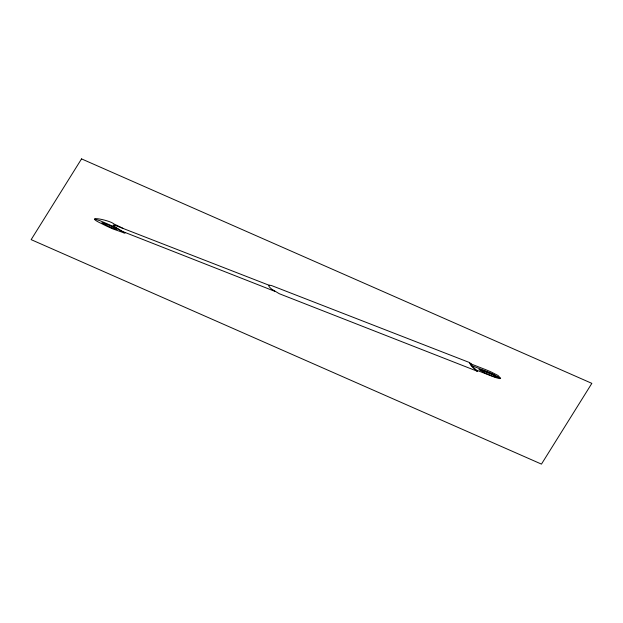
<?xml version="1.0" encoding="UTF-8"?>
<svg xmlns="http://www.w3.org/2000/svg" width="623" height="623" viewBox="0 0 623 623"><rect width="100%" height="100%" fill="white"/><g stroke="black" fill="none" stroke-linecap="round" stroke-linejoin="round"><path stroke-width="0.93" d="M471.479 364.128L469.392 362.493L271.597 285.583L269.175 285.139L268.856 286.097A44.731 5.841 23.6 0 0 271.823 289.228L279.299 293.721L477.358 371.269L477 370.342M123.206 228.477A28.004 3.652 23.6 0 0 113.923 223.976C110.349 220.308 81.909 214.374 101.385 223.509A29.032 3.793 23.6 0 0 112.638 228.828L124.195 232.909L116.579 227.854M124.024 232.955L125.402 232.838M94.618 219.047L100.139 220.768L110.38 225.176A32.077 4.19 23.6 0 1 114.655 227.216L122.801 231.561M494.553 375.233L493.003 374.773A13.441 1.752 23.6 0 1 488.829 373.27L488.377 373.091A13.799 1.799 23.6 0 1 484.126 371.3L481.19 369.914M477.156 371.246L473.488 368.053A210.924 27.529 23.6 0 1 470.529 364.712L469.392 362.493M268.965 285.202L117.615 226.32A10.521 1.371 23.6 0 0 115.691 225.658L115.644 225.643A8.527 1.114 23.6 0 0 114.975 225.44M471.44 365.514L486.174 371.261A18.301 2.391 23.6 0 1 492.334 373.839L500.674 378.473L499.498 378.597A10.614 1.386 23.6 0 1 498.283 378.317L496.235 377.709A17.865 2.328 23.6 0 1 491.749 376.113L476.338 370.085L471.44 365.514L470.264 363.653L484.811 369.322A17.818 2.328 23.6 0 1 490.893 371.861L498.057 375.513L500.58 378.317M274.743 291.299L122.832 231.585M116.493 227.8L114.725 226.632A20.224 2.64 23.6 0 1 114.461 226.453L113.635 225.83M113.503 225.767A6.207 0.81 23.6 0 1 114.858 225.37M479.142 369.571L485.021 373.021A13.94 1.822 23.6 0 0 490.215 375.217L493.369 376.393A12.374 1.612 23.6 0 0 495.402 377.032L497.902 377.445L491.936 373.995A13.706 1.791 23.6 0 0 489.273 372.827L485.699 371.401A14.095 1.838 23.6 0 0 483.261 370.529L479.142 369.571M81.543 158.888L31.15 239.637L541.457 464.112L591.85 383.363L81.543 158.888M116.851 229.459L114.577 228.914A6.425 0.841 23.6 0 1 113.768 228.602L110.24 227.115A15.84 2.064 23.6 0 1 106.938 225.573L101.868 222.652L107.031 224.358A13.901 1.814 23.6 0 1 109.921 225.643L111.346 226.32A13.519 1.768 23.6 0 1 113.316 227.302L116.851 229.459"/></g></svg>
